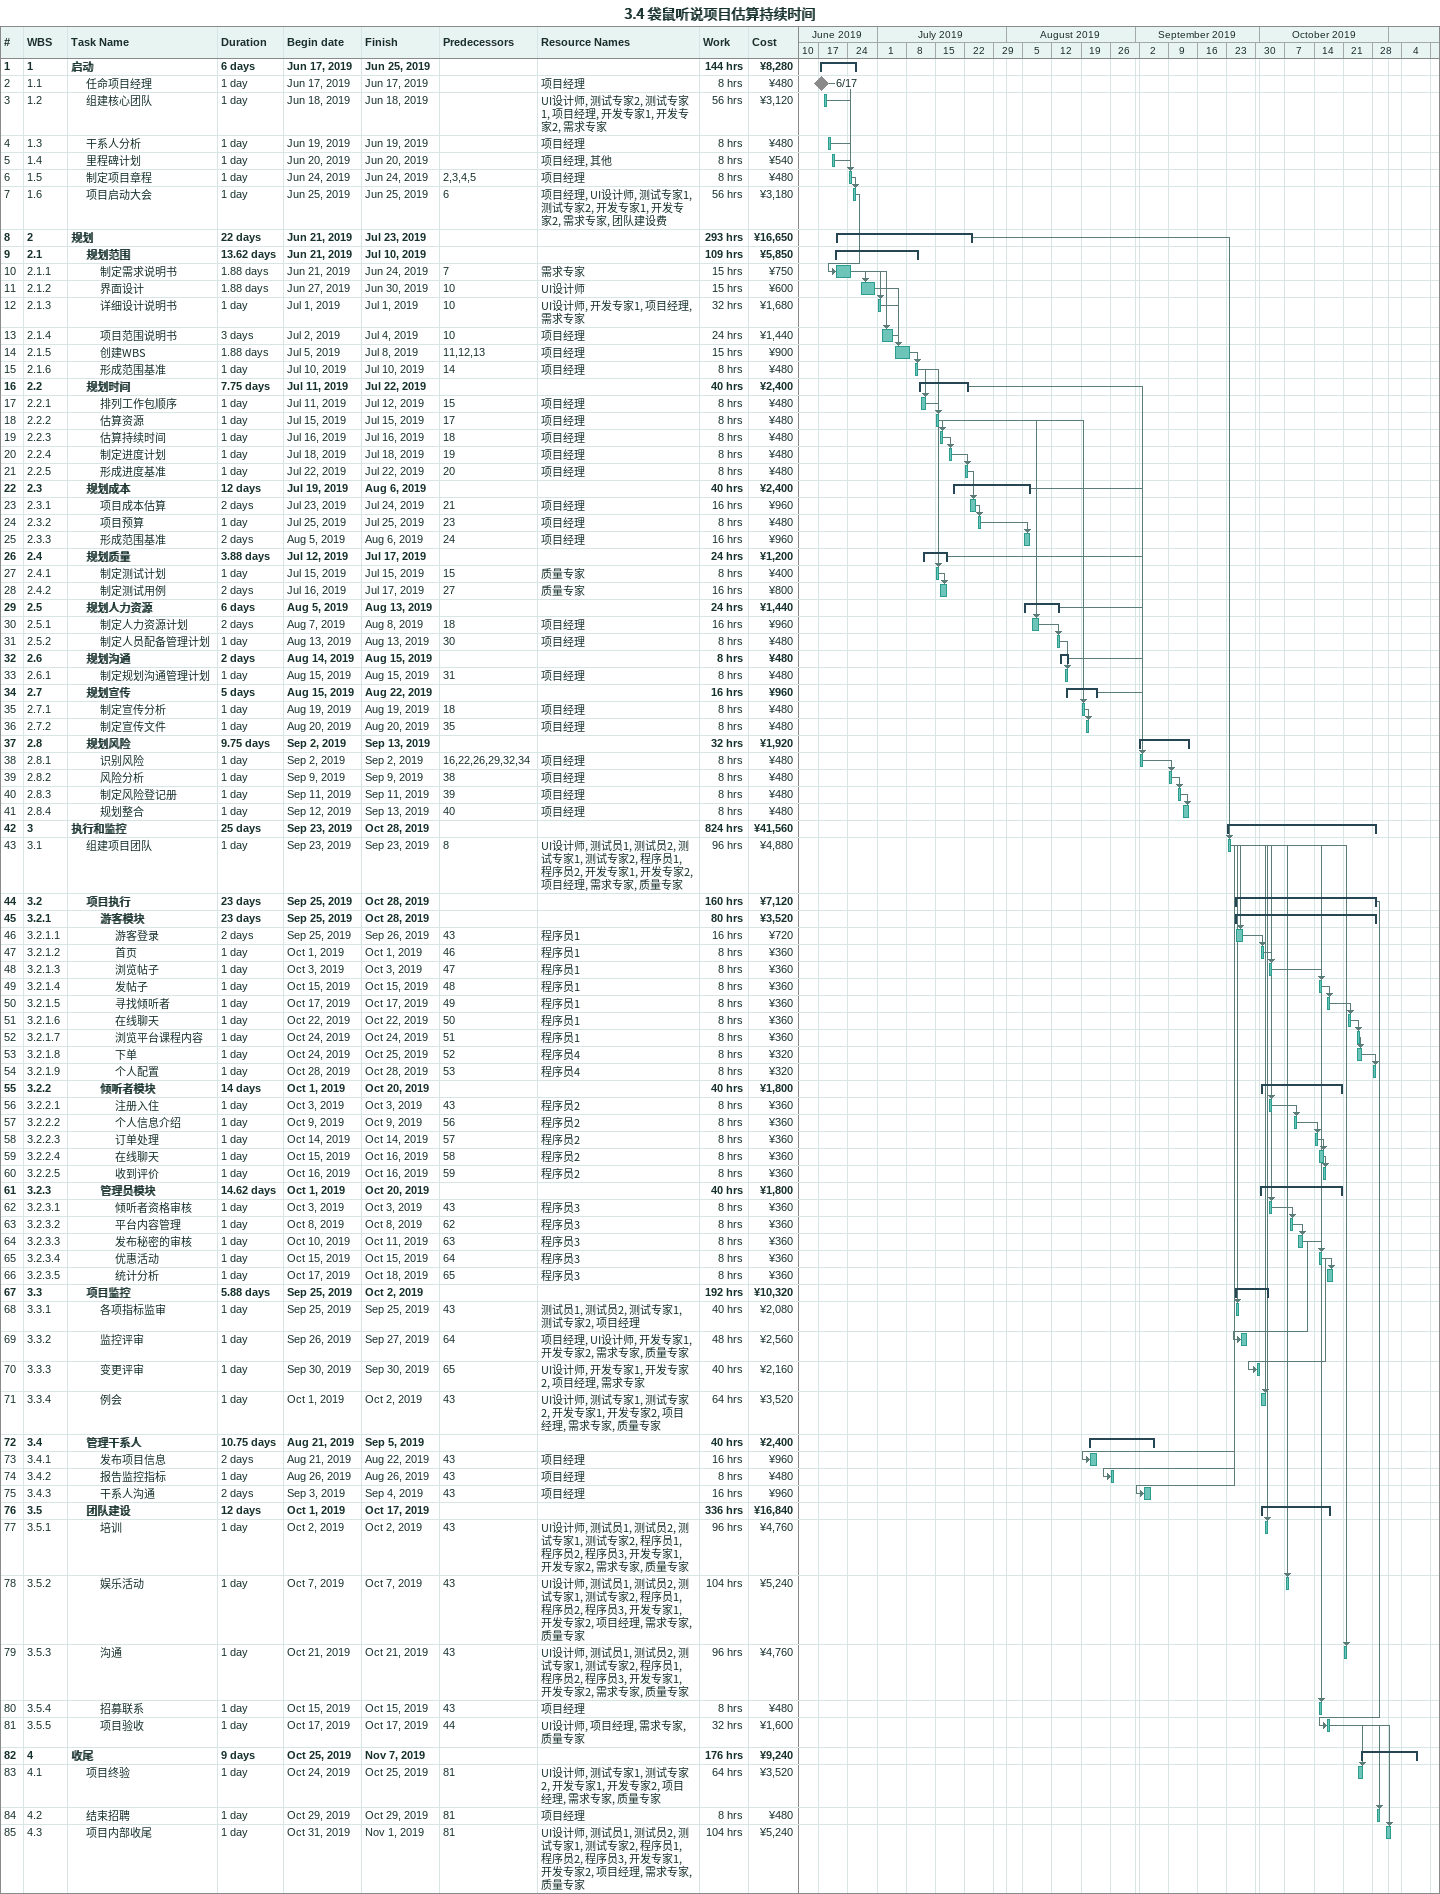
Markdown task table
3.4 袋鼠听说项目估算持续时间

| ID | WBS | Task | Duration | Start | Finish | Predecessors | Resources | Work (h) | Cost (¥) |
|---|---|---|---|---|---|---|---|---|---|
| 1 | 1 | **启动** | 6d | 2019-06-17 | 2019-06-25 |  |  | 144 | 8280 |
| 2 | 1.1 | 任命项目经理 | 1d | 2019-06-17 | 2019-06-17 |  | 项目经理 | 8 | 480 |
| 3 | 1.2 | 组建核心团队 | 1d | 2019-06-18 | 2019-06-18 |  | UI设计师, 测试专家2, 测试专家1, 项目经理, 开发专家1, 开发专家2, 需求专家 | 56 | 3120 |
| 4 | 1.3 | 干系人分析 | 1d | 2019-06-19 | 2019-06-19 |  | 项目经理 | 8 | 480 |
| 5 | 1.4 | 里程碑计划 | 1d | 2019-06-20 | 2019-06-20 |  | 项目经理, 其他 | 8 | 540 |
| 6 | 1.5 | 制定项目章程 | 1d | 2019-06-24 | 2019-06-24 | 2, 3, 4, 5 | 项目经理 | 8 | 480 |
| 7 | 1.6 | 项目启动大会 | 1d | 2019-06-25 | 2019-06-25 | 6 | 项目经理, UI设计师, 测试专家1, 测试专家2, 开发专家1, 开发专家2, 需求专家, 团队建设费 | 56 | 3180 |
| 8 | 2 | **规划** | 22d | 2019-06-21 | 2019-07-23 |  |  | 293 | 16650 |
| 9 | 2.1 | **规划范围** | 13.62d | 2019-06-21 | 2019-07-10 |  |  | 109 | 5850 |
| 10 | 2.1.1 | 制定需求说明书 | 1.88d | 2019-06-21 | 2019-06-24 | 7 | 需求专家 | 15 | 750 |
| 11 | 2.1.2 | 界面设计 | 1.88d | 2019-06-27 | 2019-06-30 | 10 | UI设计师 | 15 | 600 |
| 12 | 2.1.3 | 详细设计说明书 | 1d | 2019-07-01 | 2019-07-01 | 10 | UI设计师, 开发专家1, 项目经理, 需求专家 | 32 | 1680 |
| 13 | 2.1.4 | 项目范围说明书 | 3d | 2019-07-02 | 2019-07-04 | 10 | 项目经理 | 24 | 1440 |
| 14 | 2.1.5 | 创建WBS | 1.88d | 2019-07-05 | 2019-07-08 | 11, 12, 13 | 项目经理 | 15 | 900 |
| 15 | 2.1.6 | 形成范围基准 | 1d | 2019-07-10 | 2019-07-10 | 14 | 项目经理 | 8 | 480 |
| 16 | 2.2 | **规划时间** | 7.75d | 2019-07-11 | 2019-07-22 |  |  | 40 | 2400 |
| 17 | 2.2.1 | 排列工作包顺序 | 1d | 2019-07-11 | 2019-07-12 | 15 | 项目经理 | 8 | 480 |
| 18 | 2.2.2 | 估算资源 | 1d | 2019-07-15 | 2019-07-15 | 17 | 项目经理 | 8 | 480 |
| 19 | 2.2.3 | 估算持续时间 | 1d | 2019-07-16 | 2019-07-16 | 18 | 项目经理 | 8 | 480 |
| 20 | 2.2.4 | 制定进度计划 | 1d | 2019-07-18 | 2019-07-18 | 19 | 项目经理 | 8 | 480 |
| 21 | 2.2.5 | 形成进度基准 | 1d | 2019-07-22 | 2019-07-22 | 20 | 项目经理 | 8 | 480 |
| 22 | 2.3 | **规划成本** | 12d | 2019-07-19 | 2019-08-06 |  |  | 40 | 2400 |
| 23 | 2.3.1 | 项目成本估算 | 2d | 2019-07-23 | 2019-07-24 | 21 | 项目经理 | 16 | 960 |
| 24 | 2.3.2 | 项目预算 | 1d | 2019-07-25 | 2019-07-25 | 23 | 项目经理 | 8 | 480 |
| 25 | 2.3.3 | 形成范围基准 | 2d | 2019-08-05 | 2019-08-06 | 24 | 项目经理 | 16 | 960 |
| 26 | 2.4 | **规划质量** | 3.88d | 2019-07-12 | 2019-07-17 |  |  | 24 | 1200 |
| 27 | 2.4.1 | 制定测试计划 | 1d | 2019-07-15 | 2019-07-15 | 15 | 质量专家 | 8 | 400 |
| 28 | 2.4.2 | 制定测试用例 | 2d | 2019-07-16 | 2019-07-17 | 27 | 质量专家 | 16 | 800 |
| 29 | 2.5 | **规划人力资源** | 6d | 2019-08-05 | 2019-08-13 |  |  | 24 | 1440 |
| 30 | 2.5.1 | 制定人力资源计划 | 2d | 2019-08-07 | 2019-08-08 | 18 | 项目经理 | 16 | 960 |
| 31 | 2.5.2 | 制定人员配备管理计划 | 1d | 2019-08-13 | 2019-08-13 | 30 | 项目经理 | 8 | 480 |
| 32 | 2.6 | **规划沟通** | 2d | 2019-08-14 | 2019-08-15 |  |  | 8 | 480 |
| 33 | 2.6.1 | 制定规划沟通管理计划 | 1d | 2019-08-15 | 2019-08-15 | 31 | 项目经理 | 8 | 480 |
| 34 | 2.7 | **规划宣传** | 5d | 2019-08-15 | 2019-08-22 |  |  | 16 | 960 |
| 35 | 2.7.1 | 制定宣传分析 | 1d | 2019-08-19 | 2019-08-19 | 18 | 项目经理 | 8 | 480 |
| 36 | 2.7.2 | 制定宣传文件 | 1d | 2019-08-20 | 2019-08-20 | 35 | 项目经理 | 8 | 480 |
| 37 | 2.8 | **规划风险** | 9.75d | 2019-09-02 | 2019-09-13 |  |  | 32 | 1920 |
| 38 | 2.8.1 | 识别风险 | 1d | 2019-09-02 | 2019-09-02 | 16, 22, 26, 29, 32, 34 | 项目经理 | 8 | 480 |
| 39 | 2.8.2 | 风险分析 | 1d | 2019-09-09 | 2019-09-09 | 38 | 项目经理 | 8 | 480 |
| 40 | 2.8.3 | 制定风险登记册 | 1d | 2019-09-11 | 2019-09-11 | 39 | 项目经理 | 8 | 480 |
| 41 | 2.8.4 | 规划整合 | 1d | 2019-09-12 | 2019-09-13 | 40 | 项目经理 | 8 | 480 |
| 42 | 3 | **执行和监控** | 25d | 2019-09-23 | 2019-10-28 |  |  | 824 | 41560 |
| 43 | 3.1 | 组建项目团队 | 1d | 2019-09-23 | 2019-09-23 | 8 | UI设计师, 测试员1, 测试员2, 测试专家1, 测试专家2, 程序员1, 程序员2, 开发专家1, 开发专家2, 项目经理, 需求专家, 质量专家 | 96 | 4880 |
| 44 | 3.2 | **项目执行** | 23d | 2019-09-25 | 2019-10-28 |  |  | 160 | 7120 |
| 45 | 3.2.1 | **游客模块** | 23d | 2019-09-25 | 2019-10-28 |  |  | 80 | 3520 |
| 46 | 3.2.1.1 | 游客登录 | 2d | 2019-09-25 | 2019-09-26 | 43 | 程序员1 | 16 | 720 |
| 47 | 3.2.1.2 | 首页 | 1d | 2019-10-01 | 2019-10-01 | 46 | 程序员1 | 8 | 360 |
| 48 | 3.2.1.3 | 浏览帖子 | 1d | 2019-10-03 | 2019-10-03 | 47 | 程序员1 | 8 | 360 |
| 49 | 3.2.1.4 | 发帖子 | 1d | 2019-10-15 | 2019-10-15 | 48 | 程序员1 | 8 | 360 |
| 50 | 3.2.1.5 | 寻找倾听者 | 1d | 2019-10-17 | 2019-10-17 | 49 | 程序员1 | 8 | 360 |
| 51 | 3.2.1.6 | 在线聊天 | 1d | 2019-10-22 | 2019-10-22 | 50 | 程序员1 | 8 | 360 |
| 52 | 3.2.1.7 | 浏览平台课程内容 | 1d | 2019-10-24 | 2019-10-24 | 51 | 程序员1 | 8 | 360 |
| 53 | 3.2.1.8 | 下单 | 1d | 2019-10-24 | 2019-10-25 | 52 | 程序员4 | 8 | 320 |
| 54 | 3.2.1.9 | 个人配置 | 1d | 2019-10-28 | 2019-10-28 | 53 | 程序员4 | 8 | 320 |
| 55 | 3.2.2 | **倾听者模块** | 14d | 2019-10-01 | 2019-10-20 |  |  | 40 | 1800 |
| 56 | 3.2.2.1 | 注册入住 | 1d | 2019-10-03 | 2019-10-03 | 43 | 程序员2 | 8 | 360 |
| 57 | 3.2.2.2 | 个人信息介绍 | 1d | 2019-10-09 | 2019-10-09 | 56 | 程序员2 | 8 | 360 |
| 58 | 3.2.2.3 | 订单处理 | 1d | 2019-10-14 | 2019-10-14 | 57 | 程序员2 | 8 | 360 |
| 59 | 3.2.2.4 | 在线聊天 | 1d | 2019-10-15 | 2019-10-16 | 58 | 程序员2 | 8 | 360 |
| 60 | 3.2.2.5 | 收到评价 | 1d | 2019-10-16 | 2019-10-16 | 59 | 程序员2 | 8 | 360 |
| 61 | 3.2.3 | **管理员模块** | 14.62d | 2019-10-01 | 2019-10-20 |  |  | 40 | 1800 |
| 62 | 3.2.3.1 | 倾听者资格审核 | 1d | 2019-10-03 | 2019-10-03 | 43 | 程序员3 | 8 | 360 |
| 63 | 3.2.3.2 | 平台内容管理 | 1d | 2019-10-08 | 2019-10-08 | 62 | 程序员3 | 8 | 360 |
| 64 | 3.2.3.3 | 发布秘密的审核 | 1d | 2019-10-10 | 2019-10-11 | 63 | 程序员3 | 8 | 360 |
| 65 | 3.2.3.4 | 优惠活动 | 1d | 2019-10-15 | 2019-10-15 | 64 | 程序员3 | 8 | 360 |
| 66 | 3.2.3.5 | 统计分析 | 1d | 2019-10-17 | 2019-10-18 | 65 | 程序员3 | 8 | 360 |
| 67 | 3.3 | **项目监控** | 5.88d | 2019-09-25 | 2019-10-02 |  |  | 192 | 10320 |
| 68 | 3.3.1 | 各项指标监审 | 1d | 2019-09-25 | 2019-09-25 | 43 | 测试员1, 测试员2, 测试专家1, 测试专家2, 项目经理 | 40 | 2080 |
| 69 | 3.3.2 | 监控评审 | 1d | 2019-09-26 | 2019-09-27 | 64 | 项目经理, UI设计师, 开发专家1, 开发专家2, 需求专家, 质量专家 | 48 | 2560 |
| 70 | 3.3.3 | 变更评审 | 1d | 2019-09-30 | 2019-09-30 | 65 | UI设计师, 开发专家1, 开发专家2, 项目经理, 需求专家 | 40 | 2160 |
| 71 | 3.3.4 | 例会 | 1d | 2019-10-01 | 2019-10-02 | 43 | UI设计师, 测试专家1, 测试专家2, 开发专家1, 开发专家2, 项目经理, 需求专家, 质量专家 | 64 | 3520 |
| 72 | 3.4 | **管理干系人** | 10.75d | 2019-08-21 | 2019-09-05 |  |  | 40 | 2400 |
| 73 | 3.4.1 | 发布项目信息 | 2d | 2019-08-21 | 2019-08-22 | 43 | 项目经理 | 16 | 960 |
| 74 | 3.4.2 | 报告监控指标 | 1d | 2019-08-26 | 2019-08-26 | 43 | 项目经理 | 8 | 480 |
| 75 | 3.4.3 | 干系人沟通 | 2d | 2019-09-03 | 2019-09-04 | 43 | 项目经理 | 16 | 960 |
| 76 | 3.5 | **团队建设** | 12d | 2019-10-01 | 2019-10-17 |  |  | 336 | 16840 |
| 77 | 3.5.1 | 培训 | 1d | 2019-10-02 | 2019-10-02 | 43 | UI设计师, 测试员1, 测试员2, 测试专家1, 测试专家2, 程序员1, 程序员2, 程序员3, 开发专家1, 开发专家2, 需求专家, 质量专家 | 96 | 4760 |
| 78 | 3.5.2 | 娱乐活动 | 1d | 2019-10-07 | 2019-10-07 | 43 | UI设计师, 测试员1, 测试员2, 测试专家1, 测试专家2, 程序员1, 程序员2, 程序员3, 开发专家1, 开发专家2, 项目经理, 需求专家, 质量专家 | 104 | 5240 |
| 79 | 3.5.3 | 沟通 | 1d | 2019-10-21 | 2019-10-21 | 43 | UI设计师, 测试员1, 测试员2, 测试专家1, 测试专家2, 程序员1, 程序员2, 程序员3, 开发专家1, 开发专家2, 需求专家, 质量专家 | 96 | 4760 |
| 80 | 3.5.4 | 招募联系 | 1d | 2019-10-15 | 2019-10-15 | 43 | 项目经理 | 8 | 480 |
| 81 | 3.5.5 | 项目验收 | 1d | 2019-10-17 | 2019-10-17 | 44 | UI设计师, 项目经理, 需求专家, 质量专家 | 32 | 1600 |
| 82 | 4 | **收尾** | 9d | 2019-10-25 | 2019-11-07 |  |  | 176 | 9240 |
| 83 | 4.1 | 项目终验 | 1d | 2019-10-24 | 2019-10-25 | 81 | UI设计师, 测试专家1, 测试专家2, 开发专家1, 开发专家2, 项目经理, 需求专家, 质量专家 | 64 | 3520 |
| 84 | 4.2 | 结束招聘 | 1d | 2019-10-29 | 2019-10-29 | 81 | 项目经理 | 8 | 480 |
| 85 | 4.3 | 项目内部收尾 | 1d | 2019-10-31 | 2019-11-01 | 81 | UI设计师, 测试员1, 测试员2, 测试专家1, 测试专家2, 程序员1, 程序员2, 程序员3, 开发专家1, 开发专家2, 项目经理, 需求专家, 质量专家 | 104 | 5240 |
